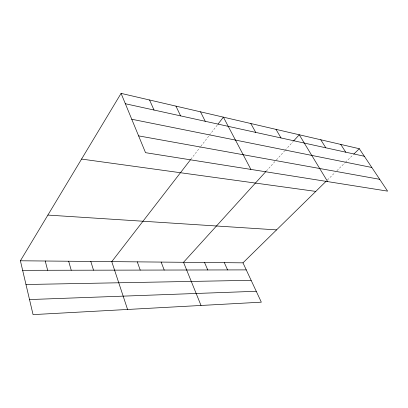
<?xml version="1.0" encoding="UTF-8"?>
<svg xmlns="http://www.w3.org/2000/svg" width="408" height="408" viewBox="0 0 408 408"><rect width="100%" height="100%" fill="white"/><g stroke="black" fill="none" stroke-linecap="round" stroke-linejoin="round"><path stroke-width="0.31" stroke-dasharray="2.04 1.53" d="M190.878 159.232L200.532 146.737M200.92 146.237L209.034 135.736M209.421 135.232L217.184 125.185M266.358 171.018L275.976 160.421M276.389 159.962L284.748 150.751M285.177 150.282L293.281 141.352M327.415 180.005L335.08 172.482M336.891 170.707L345.025 162.726M345.474 162.287L353.501 154.408"/><path stroke-width="0.61" d="M20.4 260.783L242.974 262.839L261.329 302.175L33.058 314.619L20.4 260.783L121.079 93.381L359.3 148.721L387.6 191.133L145.534 152.674L121.079 93.381M190.495 159.732L111.767 261.63L127.566 309.468M217.959 124.18L223.395 117.147L250.889 169.412M265.94 171.477L183.534 262.288L201.016 305.459M293.704 140.877L299.253 134.768L327.639 181.606M242.974 262.839L326.074 181.32M353.95 153.969L359.3 148.721M29.519 299.559L256.25 291.281M25.979 284.509L251.129 280.311M22.644 270.325L246.264 269.892M47.889 215.077L276.568 229.882M81.569 159.074L315.792 191.403M138.603 135.874L379.715 179.316M131.748 119.248L371.81 167.469M125.348 103.734L364.339 156.269M340.726 144.401L345.775 152.189M320.765 139.766L325.808 147.798M276.007 129.372L281 137.95M250.803 123.517L255.739 132.396M200.506 111.833L205.255 121.298M175.955 106.126L180.581 115.872M224.329 262.665L227.577 269.928M149.552 99.996L154.02 110.038M204.551 262.482L207.743 269.963M161.16 262.084L164.2 270.05M137.287 261.865L140.225 270.096M90.806 261.436L93.508 270.188M68.661 261.232L71.232 270.229M45.232 261.013L47.649 270.275"/></g></svg>
